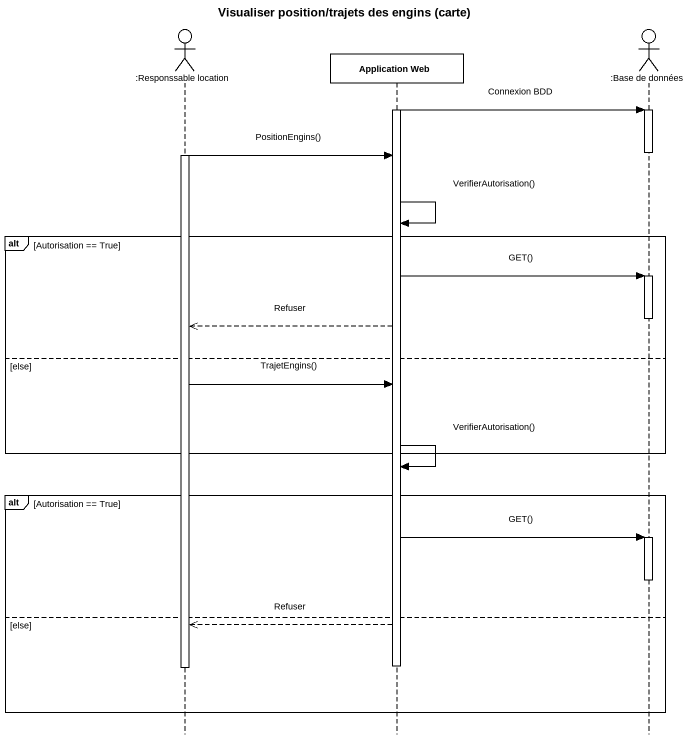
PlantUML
@startuml
title Visualiser position/trajets des engins (carte)
hide footbox
actor ":Responssable location" as Responssable_location
participant "Application Web" as Application_Web
actor ":Base de données" as Base_de_données

activate Application_Web
Application_Web -> Base_de_données : Connexion BDD
activate Base_de_données
deactivate Base_de_données
activate Responssable_location
Responssable_location -> Application_Web : PositionEngins()
Application_Web -> Application_Web : VerifierAutorisation()
alt Autorisation == True
  Application_Web -> Base_de_données : GET()
  activate Base_de_données
  deactivate Base_de_données
  Application_Web -->> Responssable_location : Refuser
else else
  Responssable_location -> Application_Web : TrajetEngins()
end
Application_Web -> Application_Web : VerifierAutorisation()
alt Autorisation == True
  Application_Web -> Base_de_données : GET()
  activate Base_de_données
  deactivate Base_de_données
else else
  Application_Web -->> Responssable_location : Refuser
  deactivate Application_Web
  deactivate Responssable_location
end
@enduml
